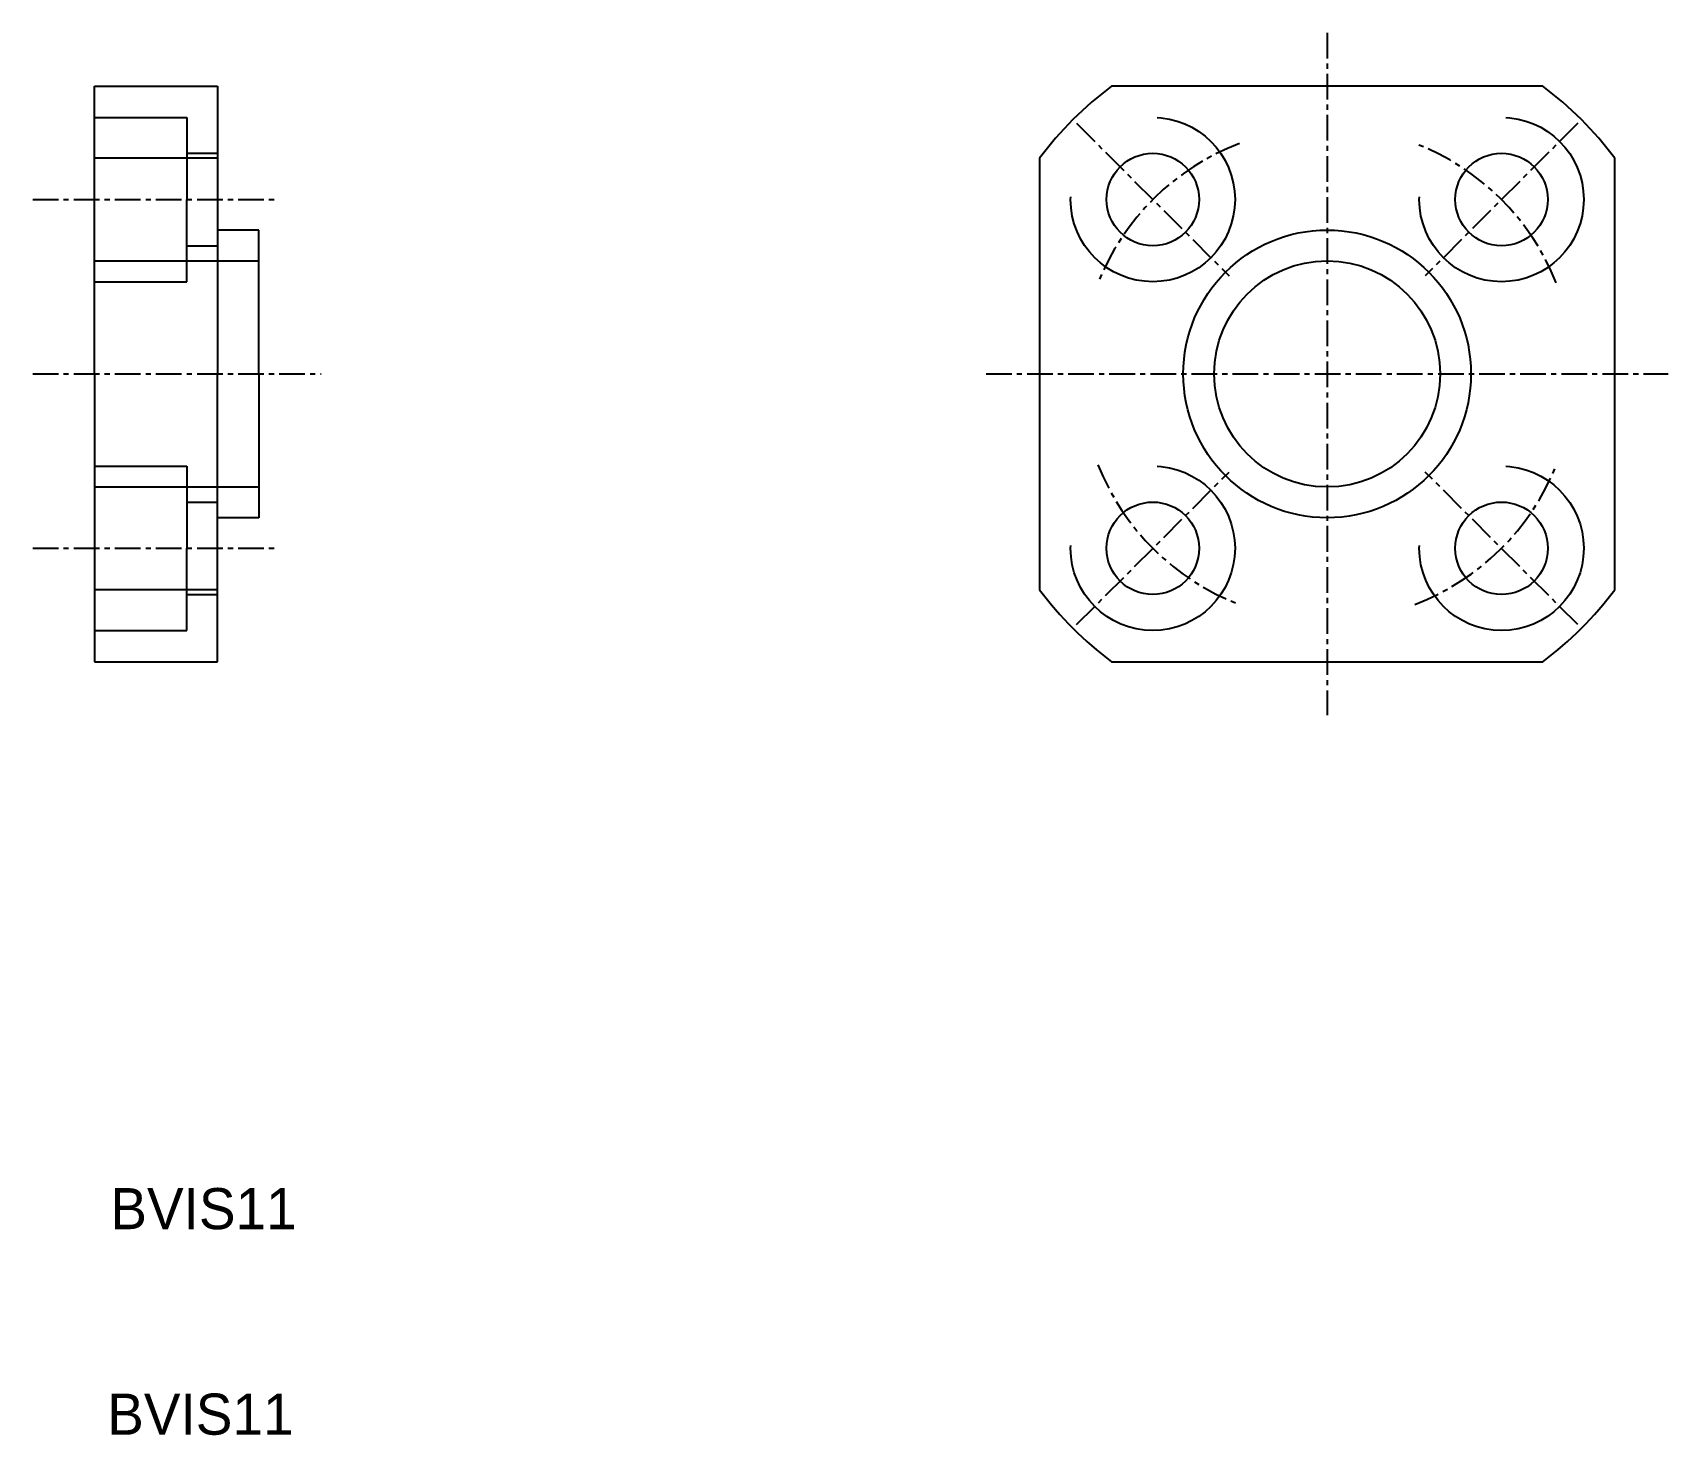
# Model space of a CAD drawing. Extents: x 137.6 to 217.2, y 83.2 to 151.4.
import ezdxf

# ---------------------------------------------------------------- set-up
doc = ezdxf.new("R2010")
doc.units = 0
doc.linetypes.add('CENTER', pattern=[2, 1.25, -0.25, 0.25, -0.25])
doc.linetypes.add('DASHED', pattern=[19.05, 12.7, -6.35])
doc.layers.get('0').update_dxf_attribs({"linetype": 'CONTINUOUS'})
doc.layers.add('CENTER', color=1, linetype='CENTER')

msp = doc.modelspace()

# ---------------------------------------------------------------- linework, layer by layer
for p, q in [((140.605, 134.82), (140.605, 148.82)), ((140.605, 148.82), (146.605, 148.82)), ((146.605, 148.82), (146.605, 134.82)), ((211.105, 148.82), (190.105, 148.82)), ((146.605, 145.32), (140.605, 145.32)), ((186.605, 145.32), (186.605, 124.32)), ((214.605, 124.32), (214.605, 145.32)), ((148.605, 141.82), (146.605, 141.82)), ((148.605, 134.82), (148.605, 141.82)), ((140.605, 134.82), (140.605, 120.82)), ((146.605, 120.82), (146.605, 134.82)), ((148.605, 134.82), (148.605, 127.82)), ((148.605, 127.82), (146.605, 127.82)), ((146.605, 124.32), (140.605, 124.32)), ((140.605, 120.82), (146.605, 120.82)), ((190.105, 120.82), (211.105, 120.82))]:
    msp.add_line(p, q)
at = {"color": 3, "linetype": 'DASHED'}
for p, q in [((140.605, 147.305), (145.105, 147.305)), ((145.105, 147.305), (145.105, 143.305)), ((145.105, 145.555), (146.605, 145.555)), ((145.105, 139.305), (145.105, 143.305)), ((145.105, 141.055), (146.605, 141.055)), ((140.605, 140.32), (148.605, 140.32)), ((140.605, 139.305), (145.105, 139.305)), ((140.605, 130.335), (145.105, 130.335)), ((145.105, 130.335), (145.105, 126.335)), ((140.605, 129.32), (148.605, 129.32)), ((145.105, 128.585), (146.605, 128.585)), ((145.105, 122.335), (145.105, 126.335)), ((145.105, 124.085), (146.605, 124.085)), ((140.605, 122.335), (145.105, 122.335))]:
    msp.add_line(p, q, dxfattribs=at)
for centre in [(192.12, 143.305), (209.091, 143.305), (192.12, 126.335), (209.091, 126.335)]:
    msp.add_circle(centre, 4, dxfattribs=at)
for centre, radius in [((192.12, 143.305), 2.25), ((192.12, 143.305), 2.25), ((209.091, 143.305), 2.25), ((200.605, 134.82), 7), ((200.605, 134.82), 5.5), ((192.12, 126.335), 2.25), ((209.091, 126.335), 2.25)]:
    msp.add_circle(centre, radius)
for start, end in [(126.8699, 143.1301), (36.8699, 53.1301), (216.8699, 233.1301), (306.8699, 323.1301)]:
    msp.add_arc((200.605, 134.82), 17.5, start, end)
at = {"layer": 'CENTER', "color": 1, "linetype": 'CENTER'}
for p, q in [((200.605, 151.422), (200.605, 118.218)), ((188.408, 147.017), (195.833, 139.593)), ((188.408, 147.017), (195.833, 139.593)), ((212.803, 147.017), (205.378, 139.593)), ((137.605, 143.305), (149.605, 143.305)), ((137.605, 134.82), (151.642, 134.82)), ((184.003, 134.82), (217.208, 134.82)), ((188.408, 122.622), (195.833, 130.047)), ((212.803, 122.622), (205.378, 130.047)), ((137.605, 126.335), (149.605, 126.335))]:
    msp.add_line(p, q, dxfattribs=at)
for start, end in [(110.83178, 158.35499), (21.64501, 69.16822), (201.64501, 249.16822), (290.83178, 338.35499)]:
    msp.add_arc((200.605, 134.82), 12, start, end, dxfattribs=at)

# ---------------------------------------------------------------- texts
for p in [(141.383, 93.207), (141.231, 83.208)]:
    msp.add_text('BVIS11', height=2).set_placement(p)

doc.saveas('drawing.dxf')
